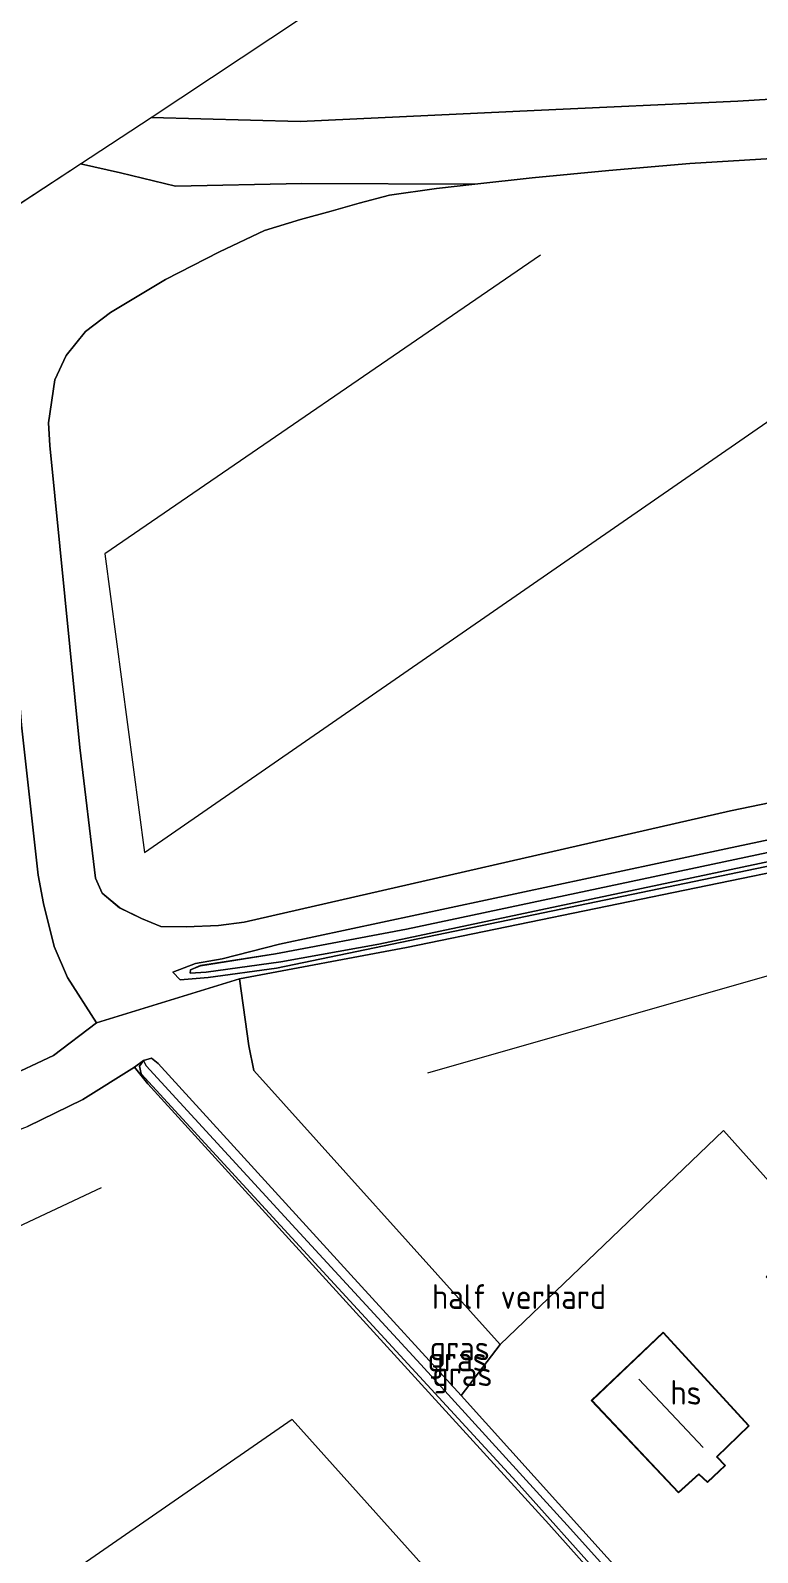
# Model space of a CAD drawing. Extents: x 253736 to 255979, y 477184 to 479215.
# Drawn here: x 254603 to 254677, y 477970.5 to 478125.2 of the extents above; entities that cross this region are included whole.
import ezdxf
from ezdxf.enums import TextEntityAlignment as Align

# ---------------------------------------------------------------- set-up
doc = ezdxf.new("R2010")
doc.units = 0
for name, color, linetype, lineweight in [('af-bs-doorgang', 8, 'Continuous', 18), ('af-bs-rasterhekwerk', 8, 'hekwerk', 18), ('bp-b5-grasland', 8, 'Continuous', 18), ('bp-b5-houtwal', 8, 'houtwal', 18), ('gw-bs-insteekwatergang', 8, 'Continuous', 18), ('gw-bs-kruinlijn', 8, 'Continuous', 18), ('gw-bs-teenlijn', 8, 'Continuous', 18), ('kd-bs-dakrand', 8, 'Continuous', 18), ('kd-bs-maaiveldlijn', 8, 'Continuous', 18), ('kd-bs-nok', 8, 'Continuous', 18), ('kd-bs-opnamedtmgrens', 8, 'Continuous', 18), ('og-b5-bebouwing', 8, 'Continuous', 18), ('og-b5-grond_ingericht', 8, 'Continuous', 18), ('og-b5-water', 8, 'Continuous', 18), ('og-bs-hoogtelijn', 8, 'Continuous', 18), ('og-bs-hulpgeometrie', 8, 'Continuous', 18), ('og-bs-terreinafscheiding', 8, 'Continuous', 18), ('vh-b5-verh_soort', 8, 'Continuous', 18), ('wh-bs-greppel', 8, 'greppel', 18), ('wh-bs-waterlijn', 8, 'Continuous', 18)]:
    doc.layers.add(name, color=color, linetype=linetype, lineweight=lineweight)
doc.styles.add('rtw_iso', font='isocp.shx')
doc.linetypes.add('greppel', pattern='A,25.5,-0.01,[14,RTW.shx,S=1,R=0,X=0,Y=0],1,[14,RTW.shx,S=1,R=0,X=0,Y=0],1,[14,RTW.shx,S=1,R=0,X=0,Y=0],1,[14,RTW.shx,S=1,R=0,X=0,Y=0],1,[14,RTW.shx,S=1,R=0,X=0,Y=0],0.5,-0.01', length=30.02)
doc.linetypes.add('hekwerk', pattern='A,7,-1.5,[1,RTW.shx,S=0.75,R=0,X=0,Y=0],-1.5', length=10)
doc.linetypes.add('houtwal', pattern='A,8,-1,[1,RTW.shx,S=0.75,R=45,X=0,Y=0],-1,8,-1,[4,RTW.shx,S=0.75,R=0,X=0,Y=0],-1', length=20)

# ---------------------------------------------------------------- blocks, each defined once
blk = doc.blocks.new('dtbattr-r')
at = {"style": 'rtw_iso'}
blk.add_attdef('TAG', text='', height=2.5, dxfattribs=at).set_placement((0, 0), align=Align.MIDDLE_CENTER)
blk = doc.blocks.new('RW1 Buren totaal_ACAD_1_FMEBLOCK81')
at = {"layer": 'og-b5-grond_ingericht'}
for points in [[(11.21, 8.34, 23.44), (12.99, 6.45, 23.43), (19.44, -0.56, 23.52), (26.42, 3.82, 23.41), (28.67, 2.11, 23.47), (33.32, -1.62, 23.43), (33.71, -1.97, 23.27), (32.28, -2.9, 23.31), (11.11, -17.04, 23.32), (-6.31, -28.56, 23.22), (-8.95, -25.8, 23.23), (-33.71, 1.65, 23.33), (-29.72, 6.82, 23.45), (-7.01, 28.56, 23.21), (9.09, 10.59, 23.43)], [(4.26, 13.92, 23.6), (1.13, 17.23, 23.6), (-2.69, 13.69, 23.6), (0.4, 10.3, 23.6)], [(-13.15, 8.06, 23.59), (-20.46, 1.14, 23.59), (-11.58, -8.26, 23.59), (-9.54, -6.38, 23.59), (-8.64, -7.22, 23.59), (-6.82, -5.48, 23.59), (-7.66, -4.59, 23.59), (-4.41, -1.46, 23.59)], [(-0.26, -1.96, 23.4), (11.03, -13.89, 23.4), (19.14, -6.1, 23.4), (7.94, 5.79, 23.4)]]:
    blk.add_polyline3d(points, close=True, dxfattribs=at)
blk = doc.blocks.new('RW1 Buren totaal_ACAD_1_FMEBLOCK87')
at = {"layer": 'bp-b5-grasland'}
for points in [[(65.42, 15.14, 23.33), (68.41, 15.32, 23.4), (68.86, 15.18, 23.4), (69.33, 14.59, 23.41), (69.46, 14.01, 23.41), (68.2, 13.04, 23.45), (67.53, 12.76, 23.45), (61.32, 11.13, 23.39), (35.37, 5.32, 23.16), (-2.88, -2.52, 23.09), (-58.91, -14.13, 23.24), (-65.87, -15.07, 23.33), (-68.72, -15.32, 23.38), (-69.46, -14.53, 23.34), (-67.17, -13.67, 23.32), (-64.44, -13.19, 23.26), (-58.62, -11.71, 23.25), (-13.2, -2.02, 23.05), (-1.38, 0.51, 23.04), (17.02, 4.59, 23.06), (32.55, 8.04, 23.12), (53.86, 12.41, 23.2)], [(65.91, 14.33, 22.9), (56.35, 11.96, 22.9), (29.58, 6.37, 22.9), (4.95, 0.58, 22.86), (-45.71, -10.17, 22.86), (-59.04, -12.67, 22.86), (-66.66, -13.88, 22.86), (-67.67, -14.32, 22.86), (-67.7, -14.64, 22.86), (-66.08, -14.53, 22.86), (-58.49, -13.49, 22.86), (-48.51, -11.68, 22.86), (-3.56, -2.17, 22.86), (37.52, 6.53, 22.86), (56.26, 10.26, 22.86), (63.75, 12.32, 22.86), (64.91, 12.77, 22.86), (66.27, 13.44, 22.86), (66.43, 13.96, 22.86), (66.05, 14.24, 22.86)]]:
    blk.add_polyline3d(points, close=True, dxfattribs=at)
blk = doc.blocks.new('RW1 Buren totaal_ACAD_1_FMEBLOCK98')
at = {"layer": 'bp-b5-houtwal'}
for points in [[(82.84, 3.75, 23.91), (53.78, -2.17, 24.04), (51.58, -2.82, 24.04), (44.02, -5.06, 23.83), (24.18, -11.58, 23.44), (8.75, -15.69, 23.15), (-7.49, -19.01, 23.18), (-38.34, -25.51, 23.07), (-89.39, -35.99, 23.17), (-106.38, -39.19, 23.3), (-120.91, -43.66, 23.04), (-123.89, -39.05, 22.95), (-125.23, -35.89, 22.92), (-126.32, -31.52, 22.89), (-126.85, -28.64, 22.81), (-128.54, -13.39, 22.67)], [(-133.79, 36.31, 22.24), (-122.56, 43.66, 22.54), (-118.48, 42.72, 22.64), (-112.9, 41.38, 22.67), (-100.04, 41.65, 22.78), (-82.44, 41.59, 22.87), (-86.34, 41.14, 22.86), (-91.12, 40.46, 22.88), (-94.19, 39.65, 22.87), (-97.06, 38.85, 22.87), (-100.17, 38, 22.86), (-103.83, 36.87, 22.76), (-108.4, 34.71, 22.74), (-113.91, 31.9, 22.73), (-119.51, 28.52, 22.72), (-122.04, 26.62, 22.71), (-124.02, 24.16, 22.71), (-125.15, 21.69, 22.67), (-125.81, 17.32, 22.62), (-125.67, 15.03, 22.59), (-122.63, -15.68, 22.86), (-121.03, -28.94, 22.93), (-120.34, -30.47, 22.94), (-118.57, -31.95, 22.94), (-116.35, -33.06, 22.97), (-114.39, -33.87, 22.98), (-111.8, -33.9, 22.98), (-108.51, -33.75, 22.99), (-105.92, -33.41, 22.98), (-56.44, -22.12, 23.03), (-22.14, -15.02, 23.05)]]:
    blk.add_polyline3d(points, dxfattribs=at)
blk.add_polyline3d([(21.72, -8.82, 23.33), (10.17, -11.55, 23.2), (-11.14, -15.92, 23.12), (-26.67, -19.37, 23.06), (-45.07, -23.45, 23.04), (-56.9, -25.98, 23.05), (-102.31, -35.67, 23.25), (-108.13, -37.15, 23.26), (-110.86, -37.63, 23.32), (-113.15, -38.49, 23.34), (-112.41, -39.28, 23.38), (-109.56, -39.03, 23.33), (-102.61, -38.09, 23.24), (-46.57, -26.48, 23.09), (-8.33, -18.64, 23.16), (17.63, -12.83, 23.39), (23.84, -11.2, 23.45), (24.51, -10.92, 23.45), (25.77, -9.95, 23.41), (25.64, -9.37, 23.41), (25.17, -8.78, 23.4), (24.72, -8.64, 23.4)], close=True, dxfattribs=at)
blk = doc.blocks.new('Deel_d28hz')
at = {"layer": 'af-bs-doorgang'}
blk.add_polyline3d([(254625.698, 478019.52, 23.245), (254625.192, 478022.027, 23.251)], dxfattribs=at)
at = {"layer": 'af-bs-rasterhekwerk'}
for points in [[(254681.198, 478112.364, 22.936), (254670.053, 478111.68, 22.909), (254661.811, 478110.971, 22.891), (254654.023, 478110.23, 22.87), (254648.196, 478109.593, 22.87), (254644.292, 478109.138, 22.864), (254639.509, 478108.456, 22.876), (254636.438, 478107.649, 22.87), (254633.571, 478106.844, 22.867), (254630.462, 478105.997, 22.864), (254626.807, 478104.87, 22.759), (254622.236, 478102.705, 22.744), (254616.72, 478099.9, 22.732), (254611.126, 478096.523, 22.717), (254608.592, 478094.617, 22.714), (254606.609, 478092.157, 22.711), (254605.478, 478089.688, 22.669), (254604.827, 478085.322, 22.618), (254604.958, 478083.025, 22.588), (254608.006, 478052.317, 22.861), (254609.598, 478039.054, 22.933), (254610.289, 478037.525, 22.942), (254612.067, 478036.052, 22.945), (254614.28, 478034.941, 22.966), (254616.238, 478034.131, 22.978), (254618.831, 478034.094, 22.978), (254622.126, 478034.252, 22.99), (254624.714, 478034.587, 22.984), (254674.195, 478045.883, 23.029), (254708.497, 478052.983, 23.047)], [(254596.839, 478104.309, 22.243), (254599.886, 478082.262, 22.678), (254602.093, 478054.605, 22.666), (254603.786, 478039.361, 22.81), (254604.317, 478036.477, 22.891), (254605.4, 478032.106, 22.915), (254606.744, 478028.947, 22.954), (254609.722, 478024.341, 23.041), (254605.335, 478021.017, 22.975), (254600.286, 478018.669, 22.918), (254595.794, 478016.397, 22.924), (254591.002, 478014.825, 23.005), (254582.161, 478030.976, 22.825), (254582.028, 478031.196, 22.855), (254581.679, 478031.774, 22.555), (254581.438, 478032.195, 22.825), (254580.75, 478031.869, 22.855), (254579.761, 478031.358, 22.855)], [(254864.426, 478082.682, 23.962), (254813.477, 478071.745, 23.911), (254784.411, 478065.833, 24.04), (254782.215, 478065.182, 24.04), (254774.653, 478062.941, 23.827), (254754.812, 478056.421, 23.44), (254739.384, 478052.313, 23.149), (254723.146, 478048.987, 23.179), (254692.291, 478042.491, 23.074), (254641.238, 478032.011, 23.173), (254624.25, 478028.811, 23.302), (254625.192, 478022.027, 23.251)], [(254498.691, 477960.225, 23.843), (254509.337, 477966.317, 23.833), (254510.535, 477967.003, 23.875), (254543.354, 477986.378, 23.788), (254561.595, 477996.942, 23.722), (254570.365, 478001, 23.668), (254579.736, 478005.228, 23.527), (254587.348, 478008.259, 23.482), (254592.489, 478010.174, 23.41), (254597.826, 478011.974, 23.374), (254602.681, 478013.83, 23.449), (254608.313, 478016.55, 23.356), (254613.556, 478019.86, 23.317), (254614.94, 478018.147, 23.302), (254635.767, 477995.244, 23.224), (254655.732, 477973.404, 23.269), (254670.026, 477957.378, 23.275), (254672.745, 477955.321, 23.104)], [(254625.698, 478019.52, 23.245), (254650.782, 477991.662, 23.452), (254673.492, 478013.396, 23.209), (254689.596, 477995.429, 23.431), (254691.715, 477993.176, 23.44)]]:
    blk.add_polyline3d(points, dxfattribs=at)
at = {"layer": 'bp-b5-grasland'}
for points in [[(254672.718, 477956.678, 22.993), (254672.695, 477957.056, 23.17), (254672.427, 477957.885, 23.269), (254671.559, 477959.042, 23.227), (254674.191, 477956.284, 23.224), (254673.988, 477956.15, 23.239), (254672.745, 477955.321, 23.104), (254670.026, 477957.378, 23.275), (254655.732, 477973.404, 23.269), (254635.767, 477995.244, 23.224), (254614.94, 478018.147, 23.302), (254613.556, 478019.86, 23.317), (254614.489, 478020.521, 23.212), (254614.067, 478019.935, 23.275), (254614.242, 478019.182, 23.296), (254629.565, 478002.488, 23.155), (254652.409, 477977.744, 23.125), (254670.25, 477957.816, 23.14), (254672.221, 477956.421, 22.993), (254672.567, 477956.428, 22.993)], [(254614.766, 478019.966, 22.834), (254629.991, 478003.416, 22.834), (254642.714, 477989.636, 22.834), (254657.918, 477972.923, 22.834), (254672.179, 477957.1, 22.834), (254672.718, 477956.678, 22.993), (254672.567, 477956.428, 22.993), (254672.221, 477956.421, 22.993), (254670.25, 477957.816, 23.14), (254652.409, 477977.744, 23.125), (254629.565, 478002.488, 23.155), (254614.242, 478019.182, 23.296), (254614.067, 478019.935, 23.275), (254614.489, 478020.521, 23.212)], [(254646.796, 477986.491, 23.329), (254671.559, 477959.042, 23.227), (254672.427, 477957.885, 23.269), (254672.695, 477957.056, 23.17), (254672.718, 477956.678, 22.993), (254672.179, 477957.1, 22.834), (254657.918, 477972.923, 22.834), (254642.714, 477989.636, 22.834), (254629.991, 478003.416, 22.834), (254614.766, 478019.966, 22.834), (254614.489, 478020.521, 23.212), (254615.295, 478020.748, 23.197), (254615.973, 478020.221, 23.203), (254635.592, 477998.745, 23.26)]]:
    blk.add_polyline3d(points, close=True, dxfattribs=at)
at = {"layer": 'bp-b5-houtwal'}
blk.add_polyline3d([(254681.198, 478112.364, 22.936), (254670.053, 478111.68, 22.909), (254661.811, 478110.971, 22.891), (254654.023, 478110.23, 22.87), (254648.196, 478109.593, 22.87), (254630.591, 478109.651, 22.78), (254617.733, 478109.382, 22.672), (254612.157, 478110.715, 22.639), (254608.075, 478111.656, 22.54), (254615.269, 478116.36, 23.476), (254630.423, 478115.944, 23.587), (254654.239, 478117.062, 23.716), (254674.937, 478118.014, 23.89), (254694.339, 478119.206, 23.986)], dxfattribs=at)
at = {"layer": 'gw-bs-insteekwatergang'}
for points in [[(254752.357, 478059.177, 23.326), (254740.804, 478056.445, 23.203), (254719.495, 478052.082, 23.122), (254703.964, 478048.632, 23.056), (254685.564, 478044.549, 23.044), (254673.737, 478042.019, 23.05), (254628.324, 478032.329, 23.251), (254622.5, 478030.853, 23.26), (254619.771, 478030.364, 23.317), (254617.481, 478029.504, 23.338), (254618.221, 478028.72, 23.377), (254621.072, 478028.972, 23.329), (254628.027, 478029.91, 23.242), (254684.065, 478041.52, 23.095), (254722.307, 478049.36, 23.158), (254748.262, 478055.165, 23.386), (254754.474, 478056.794, 23.455), (254755.142, 478057.082, 23.452), (254756.401, 478058.047, 23.407), (254756.276, 478058.633, 23.413), (254755.8, 478059.223, 23.401), (254755.354, 478059.357, 23.398), (254752.357, 478059.177, 23.326)], [(254672.695, 477957.056, 23.17), (254672.427, 477957.885, 23.269), (254671.559, 477959.042, 23.227), (254646.796, 477986.491, 23.329), (254635.592, 477998.745, 23.26), (254615.973, 478020.221, 23.203), (254615.295, 478020.748, 23.197), (254614.489, 478020.521, 23.212), (254614.067, 478019.935, 23.275), (254614.242, 478019.182, 23.296), (254629.565, 478002.488, 23.155), (254652.409, 477977.744, 23.125), (254670.25, 477957.816, 23.14), (254672.221, 477956.421, 22.993), (254672.567, 477956.428, 22.993), (254672.718, 477956.678, 22.993), (254672.695, 477957.056, 23.17)]]:
    blk.add_polyline3d(points, dxfattribs=at)
at = {"layer": 'gw-bs-kruinlijn'}
blk.add_polyline3d([(254837.527, 478122.084, 25.219), (254815.37, 478122.111, 24.727), (254797.093, 478123.831, 24.679), (254783.327, 478124.303, 24.697), (254767.182, 478123.114, 24.562), (254755.695, 478122.586, 24.487), (254729.266, 478121.7, 24.337), (254712.637, 478120.924, 24.109), (254694.339, 478119.206, 23.986), (254674.937, 478118.014, 23.89), (254654.239, 478117.062, 23.716), (254630.423, 478115.944, 23.587), (254615.269, 478116.36, 23.476)], dxfattribs=at)
at = {"layer": 'gw-bs-teenlijn'}
blk.add_polyline3d([(254648.196, 478109.593, 22.87), (254630.591, 478109.651, 22.78), (254617.733, 478109.382, 22.672), (254612.157, 478110.715, 22.639), (254608.075, 478111.656, 22.54)], dxfattribs=at)
at = {"layer": 'kd-bs-dakrand'}
blk.add_polyline3d([(254667.353, 477992.831, 26.322), (254660.121, 477985.974, 26.319), (254668.928, 477976.648, 26.351), (254670.968, 477978.53, 26.051), (254671.869, 477977.691, 26.042), (254673.613, 477979.364, 26.06), (254672.779, 477980.253, 26.042), (254676.03, 477983.384, 26.342), (254667.353, 477992.831, 26.322)], dxfattribs=at)
at = {"layer": 'kd-bs-maaiveldlijn'}
blk.add_polyline3d([(254667.356, 477992.902, 23.59), (254660.05, 477985.976, 23.59), (254668.926, 477976.578, 23.59), (254670.968, 477978.462, 23.59), (254671.869, 477977.622, 23.59), (254673.683, 477979.362, 23.59), (254672.849, 477980.251, 23.59), (254676.1, 477983.382, 23.59), (254667.356, 477992.902, 23.59)], dxfattribs=at)
at = {"layer": 'kd-bs-nok'}
blk.add_polyline3d([(254671.412, 477981.193, 31.381), (254664.881, 477988.145, 31.309)], dxfattribs=at)
at = {"layer": 'kd-bs-opnamedtmgrens'}
blk.add_polyline3d([(254459.773, 478014.291, 23.617), (254473.694, 478023.858, 23.521), (254474.494, 478022.519, 23.575), (254486.885, 478029.783, 23.386), (254485.597, 478032.002, 23.386), (254491.204, 478035.853, 23.418), (254539.263, 478066.966, 23.326), (254596.839, 478104.309, 22.243), (254608.075, 478111.656, 22.54), (254615.269, 478116.36, 23.476), (254771.01, 478219.519, 23.348)], dxfattribs=at)
at = {"layer": 'og-b5-bebouwing'}
blk.add_polyline3d([(254667.356, 477992.902, 23.59), (254676.1, 477983.382, 23.59), (254672.849, 477980.251, 23.59), (254673.683, 477979.362, 23.59), (254671.869, 477977.622, 23.59), (254670.968, 477978.462, 23.59), (254668.926, 477976.578, 23.59), (254660.05, 477985.976, 23.59)], close=True, dxfattribs=at)
at = {"layer": 'og-b5-grond_ingericht'}
blk.add_polyline3d([(254837.527, 478122.084, 25.219), (254815.37, 478122.111, 24.727), (254797.093, 478123.831, 24.679), (254783.327, 478124.303, 24.697), (254767.182, 478123.114, 24.562), (254755.695, 478122.586, 24.487), (254729.266, 478121.7, 24.337), (254712.637, 478120.924, 24.109), (254694.339, 478119.206, 23.986), (254674.937, 478118.014, 23.89), (254654.239, 478117.062, 23.716), (254630.423, 478115.944, 23.587), (254615.269, 478116.36, 23.476), (254771.01, 478219.519, 23.348)], close=True, dxfattribs=at)
for points in [[(254708.497, 478052.983, 23.047), (254674.195, 478045.883, 23.029), (254624.714, 478034.587, 22.984), (254622.126, 478034.252, 22.99), (254618.831, 478034.094, 22.978), (254616.238, 478034.131, 22.978), (254614.28, 478034.941, 22.966), (254612.067, 478036.052, 22.945), (254610.289, 478037.525, 22.942), (254609.598, 478039.054, 22.933), (254608.006, 478052.317, 22.861), (254604.958, 478083.025, 22.588), (254604.827, 478085.322, 22.618), (254605.478, 478089.688, 22.669), (254606.609, 478092.157, 22.711), (254608.592, 478094.617, 22.714), (254611.126, 478096.523, 22.717), (254616.72, 478099.9, 22.732), (254622.236, 478102.705, 22.744), (254626.807, 478104.87, 22.759), (254630.462, 478105.997, 22.864), (254633.571, 478106.844, 22.867), (254636.438, 478107.649, 22.87), (254639.509, 478108.456, 22.876), (254644.292, 478109.138, 22.864), (254648.196, 478109.593, 22.87), (254654.023, 478110.23, 22.87), (254661.811, 478110.971, 22.891), (254670.053, 478111.68, 22.909), (254681.198, 478112.364, 22.936)], [(254602.093, 478054.605, 22.666), (254603.786, 478039.361, 22.81), (254604.317, 478036.477, 22.891), (254605.4, 478032.106, 22.915), (254606.744, 478028.947, 22.954), (254609.722, 478024.341, 23.041), (254605.335, 478021.017, 22.975), (254600.286, 478018.669, 22.918)], [(254689.596, 477995.429, 23.431), (254673.492, 478013.396, 23.209), (254650.782, 477991.662, 23.452), (254625.698, 478019.52, 23.245), (254625.192, 478022.027, 23.251), (254624.25, 478028.811, 23.302), (254641.238, 478032.011, 23.173), (254692.291, 478042.491, 23.074)], [(254510.535, 477967.003, 23.875), (254543.354, 477986.378, 23.788), (254561.595, 477996.942, 23.722), (254570.365, 478001, 23.668), (254579.736, 478005.228, 23.527), (254587.348, 478008.259, 23.482), (254592.489, 478010.174, 23.41), (254597.826, 478011.974, 23.374), (254602.681, 478013.83, 23.449), (254608.313, 478016.55, 23.356), (254613.556, 478019.86, 23.317), (254614.94, 478018.147, 23.302), (254635.767, 477995.244, 23.224), (254655.732, 477973.404, 23.269), (254670.026, 477957.378, 23.275)]]:
    blk.add_polyline3d(points, dxfattribs=at)
at = {"layer": 'og-b5-water'}
blk.add_polyline3d([(254752.855, 478058.37, 22.903), (254752.987, 478058.276, 22.861), (254753.371, 478057.998, 22.861), (254753.21, 478057.482, 22.861), (254751.85, 478056.807, 22.861), (254750.69, 478056.354, 22.861), (254743.201, 478054.294, 22.861), (254724.456, 478050.564, 22.861), (254683.379, 478041.871, 22.861), (254638.426, 478032.355, 22.861), (254628.454, 478030.552, 22.861), (254620.857, 478029.504, 22.861), (254619.244, 478029.403, 22.861), (254619.275, 478029.721, 22.861), (254620.279, 478030.157, 22.861), (254627.903, 478031.372, 22.861), (254641.228, 478033.865, 22.861), (254691.893, 478044.614, 22.864), (254716.523, 478050.405, 22.897), (254743.29, 478056.002, 22.897)], close=True, dxfattribs=at)
at = {"layer": 'og-bs-hoogtelijn'}
for points in [[(254654.89, 478102.366, 22.846), (254610.562, 478072.001, 22.681), (254614.602, 478041.658, 22.825), (254707.907, 478106.108, 23.065), (254765.878, 478111.094, 23.524), (254680.182, 478051.903, 22.891), (254770.403, 478074.204, 23.584), (254818.882, 478107.691, 23.422), (254837.901, 478107.831, 23.773), (254847.688, 478093.663, 23.926)], [(254643.429, 478019.262, 23.104), (254765.73, 478054.176, 23.479), (254694.888, 478005.962, 23.077), (254714.107, 477992.947, 23.08), (254762.488, 478026.366, 23.17)], [(254562.785, 477896.505, 23.236), (254601.147, 477922.172, 23.296), (254653.963, 477956.891, 23.155), (254629.599, 477984.038, 23.257), (254586.402, 477954.2, 23.449), (254538.022, 477920.782, 23.512), (254519.286, 477957.442, 23.77), (254567.48, 477987.559, 23.776), (254610.216, 478007.628, 23.392)]]:
    blk.add_polyline3d(points, dxfattribs=at)
at = {"layer": 'og-bs-hulpgeometrie'}
blk.add_polyline3d([(254614.766, 478019.966, 22.834), (254614.489, 478020.521, 23.212)], dxfattribs=at)
at = {"layer": 'og-bs-terreinafscheiding'}
for points in [[(254624.25, 478028.811, 23.302), (254609.722, 478024.341, 23.041)], [(254614.489, 478020.521, 23.212), (254613.556, 478019.86, 23.317)], [(254650.782, 477991.662, 23.452), (254646.796, 477986.491, 23.329)]]:
    blk.add_polyline3d(points, dxfattribs=at)
at = {"layer": 'vh-b5-verh_soort'}
blk.add_polyline3d([(254600.286, 478018.669, 22.918), (254605.335, 478021.017, 22.975), (254609.722, 478024.341, 23.041), (254624.25, 478028.811, 23.302), (254625.192, 478022.027, 23.251), (254625.698, 478019.52, 23.245), (254650.782, 477991.662, 23.452), (254646.796, 477986.491, 23.329), (254635.592, 477998.745, 23.26), (254615.973, 478020.221, 23.203), (254615.295, 478020.748, 23.197), (254614.489, 478020.521, 23.212), (254613.556, 478019.86, 23.317), (254608.313, 478016.55, 23.356), (254602.681, 478013.83, 23.449)], dxfattribs=at)
at = {"layer": 'wh-bs-greppel'}
blk.add_polyline3d([(254672.179, 477957.1, 22.834), (254657.918, 477972.923, 22.834), (254642.714, 477989.636, 22.834), (254629.991, 478003.416, 22.834), (254614.766, 478019.966, 22.834)], dxfattribs=at)
at = {"layer": 'wh-bs-waterlijn'}
blk.add_polyline3d([(254752.855, 478058.37, 22.903), (254743.29, 478056.002, 22.897), (254716.523, 478050.405, 22.897), (254691.893, 478044.614, 22.864), (254641.228, 478033.865, 22.861), (254627.903, 478031.372, 22.861), (254620.279, 478030.157, 22.861), (254619.275, 478029.721, 22.861), (254619.244, 478029.403, 22.861), (254620.857, 478029.504, 22.861), (254628.454, 478030.552, 22.861), (254638.426, 478032.355, 22.861), (254683.379, 478041.871, 22.861), (254724.456, 478050.564, 22.861), (254743.201, 478054.294, 22.861), (254750.69, 478056.354, 22.861), (254751.85, 478056.807, 22.861), (254753.21, 478057.482, 22.861), (254753.371, 478057.998, 22.861), (254752.987, 478058.276, 22.861), (254752.855, 478058.37, 22.903)], dxfattribs=at)
at = {"layer": 'bp-b5-grasland'}
blk.add_blockref('RW1 Buren totaal_ACAD_1_FMEBLOCK87', (254686.941, 478044.0385), dxfattribs=at)
ref = blk.add_blockref('dtbattr-r', (254643.609375, 477989.3125, 23.0906), dxfattribs=at)
ref.add_attrib('TAG', 'gras', dxfattribs={"layer": '0', "height": 2.5, "style": 'rtw_iso'}).set_placement((254643.609375, 477989.3125, 23.0906), align=Align.BOTTOM_LEFT)
ref = blk.add_blockref('dtbattr-r', (254643.390625, 477988.1875, 23.0124), dxfattribs=at)
ref.add_attrib('TAG', 'gras', dxfattribs={"layer": '0', "height": 2.5, "style": 'rtw_iso'}).set_placement((254643.390625, 477988.1875, 23.0124), align=Align.BOTTOM_LEFT)
ref = blk.add_blockref('dtbattr-r', (254643.875, 477986.6875, 23.180714), dxfattribs=at)
ref.add_attrib('TAG', 'gras', dxfattribs={"layer": '0', "height": 2.5, "style": 'rtw_iso'}).set_placement((254643.875, 477986.6875, 23.180714), align=Align.BOTTOM_LEFT)
at = {"layer": 'bp-b5-houtwal'}
blk.add_blockref('RW1 Buren totaal_ACAD_1_FMEBLOCK98', (254730.6325, 478067.9985), dxfattribs=at)
at = {"layer": 'og-b5-bebouwing'}
ref = blk.add_blockref('dtbattr-r', (254668.078125, 477984.796875, 23.59), dxfattribs=at)
ref.add_attrib('TAG', 'hs', dxfattribs={"layer": '0', "height": 2.5, "style": 'rtw_iso'}).set_placement((254668.078125, 477984.796875, 23.59), align=Align.BOTTOM_LEFT)
at = {"layer": 'og-b5-grond_ingericht'}
blk.add_blockref('RW1 Buren totaal_ACAD_1_FMEBLOCK81', (254680.505, 477984.84), dxfattribs=at)
at = {"layer": 'vh-b5-verh_soort'}
ref = blk.add_blockref('dtbattr-r', (254643.828125, 477994.53125, 23.432167), dxfattribs=at)
ref.add_attrib('TAG', 'half verhard', dxfattribs={"layer": '0', "height": 2.5, "style": 'rtw_iso'}).set_placement((254643.828125, 477994.53125, 23.432167), align=Align.BOTTOM_LEFT)

msp = doc.modelspace()

# ---------------------------------------------------------------- block references
at = {"linetype": 'ByBlock'}
msp.add_blockref('Deel_d28hz', (0, 0), dxfattribs=at)
msp.add_blockref('Deel_d28hz', (0, 0), dxfattribs=at)

doc.saveas('drawing.dxf')
